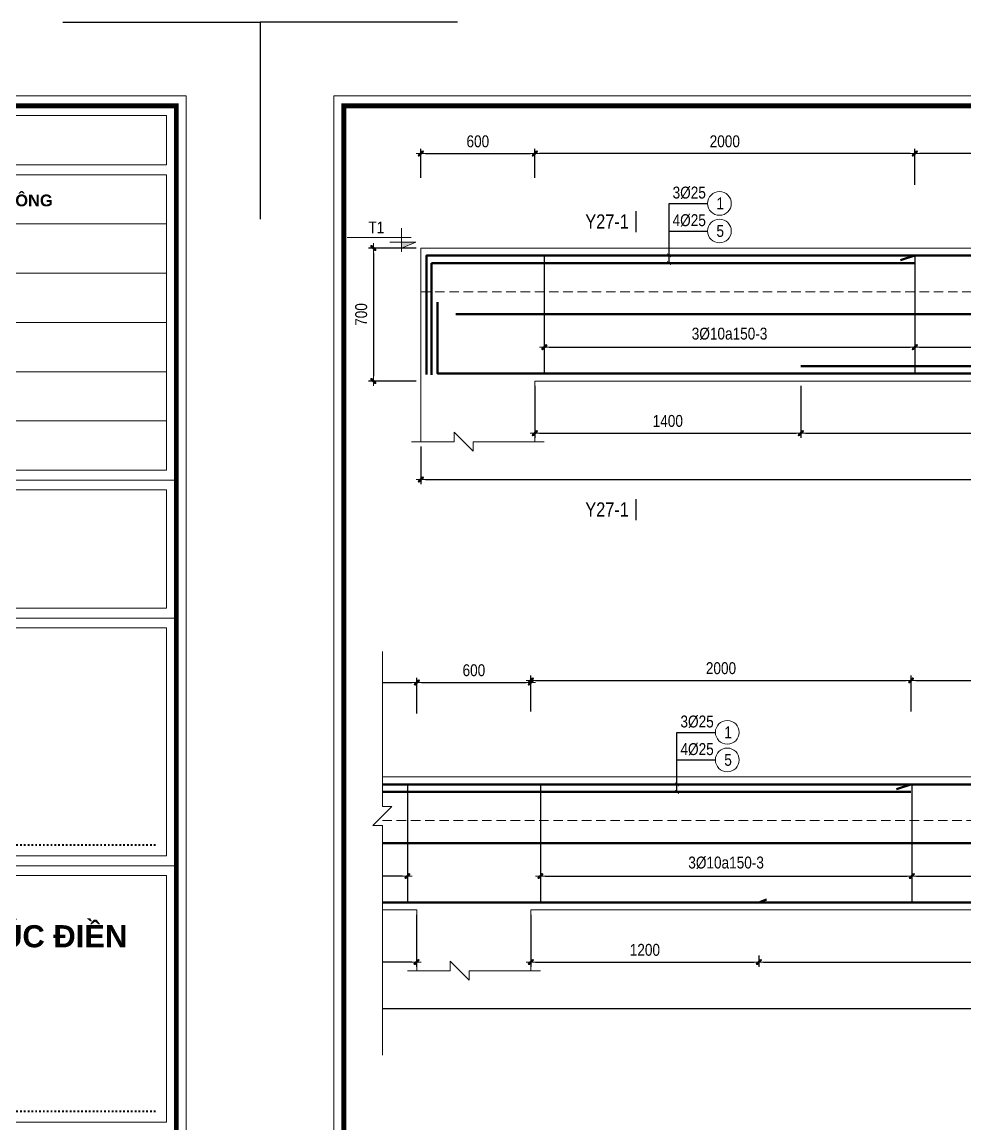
# Model space of a CAD drawing. Header units: millimetres. Extents: x 397144 to 8960116, y 345581 to 674207.
# Drawn here: x 5126823 to 5131786, y 658101 to 663901 of the extents above; entities that cross this region are included whole.
import ezdxf
from ezdxf.enums import TextEntityAlignment as Align
from ezdxf.xclip import XClip

# ---------------------------------------------------------------- set-up
doc = ezdxf.new("R2010")
doc.units = ezdxf.units.MM
doc.header["$XCLIPFRAME"] = 0
doc.header["$PDSIZE"] = -10
doc.linetypes.add('HIDDEN', pattern=[0.375, 0.25, -0.125])
doc.layers.get('0').update_dxf_attribs({"linetype": 'CONTINUOUS'})
doc.layers.get('Defpoints').update_dxf_attribs({"color": 12, "linetype": 'CONTINUOUS'})
for name, color, linetype, lineweight in [('CDAI', 8, 'CONTINUOUS', 30), ('CTHEP', 2, 'CONTINUOUS', 50), ('DBAO', 3, 'CONTINUOUS', 20), ('DGIONG', 4, 'CONTINUOUS', 13), ('KTH', 150, 'CONTINUOUS', 5), ('Net khuat', 8, 'HIDDEN', 13), ('STICK', 1, 'CONTINUOUS', 9), ('TEXT', 7, 'CONTINUOUS', 15)]:
    doc.layers.add(name, color=color, linetype=linetype, lineweight=lineweight)
doc.layers.add('HATCH', color=7, linetype='CONTINUOUS', lineweight=5, true_color=0x2491ff)
doc.styles.add('CHG_XX_Khung ten$0$A1 BORDER$0$Title Block DD$0$Arial - Bold', font='arialbd.ttf', dxfattribs={"height": 2.5})
doc.styles.add('CHG_XX_Khung ten$0$ArialB', font='arialbd.ttf')
doc.styles.add('Star-HelCon', font='VHELVCN_0.TTF')
doc.styles.add('TTP-HelCon', font='VHELVCN_0.TTF')
doc.styles.add('VNI-HELVE-CONDENSE', font='VHELVCN_0.TTF')
doc.dimstyles.new('kc-25', dxfattribs={"dimtxt": 62.5, "dimasz": 20, "dimexe": 20, "dimexo": 50, "dimgap": 25, "dimtad": 3, "dimdec": 0, "dimzin": 0, "dimdsep": 46, "dimtxsty": 'VNI-HELVE-CONDENSE', "dimblk": 'DIM', "dimcen": 2.5, "dimclrd": 256, "dimclre": 154, "dimclrt": 7, "dimaunit": 1, "dimadec": 0, "dimazin": 0, "dimtfac": 1, "dimtdec": 0, "dimtix": 1, "dimtmove": 0, "dimatfit": 3, "dimldrblk": 'DOT', "dimfxl": 1, "dimtolj": 1, "dimtzin": 0, "dimarcsym": 0})
doc.dimstyles.new('TTP-25', dxfattribs={"dimscale": 25, "dimtxt": 2.5, "dimasz": 1, "dimexe": 1, "dimexo": 1, "dimgap": 0.09, "dimtad": 0, "dimdec": 4, "dimrnd": 5, "dimzin": 9, "dimdsep": 46, "dimtxsty": 'TTP-HelCon', "dimblk": 'Stick1', "dimcen": 0.09, "dimdle": 1.5, "dimclrd": 256, "dimclre": 256, "dimclrt": 7, "dimadec": 0, "dimazin": 0, "dimtfac": 1, "dimtdec": 4, "dimtmove": 0, "dimatfit": 3, "dimldrblk": '_ArchTick1', "dimfxl": 1, "dimtvp": 1, "dimtolj": 1, "dimtzin": 0, "dimarcsym": 0})

# ---------------------------------------------------------------- blocks, each defined once
blk = doc.blocks.new('Stick1')
at = {"layer": 'STICK'}
h = blk.add_hatch(color=256, dxfattribs=at)
edge = h.paths.add_edge_path()
edge.add_line((0.3, 0.5), (-0.5, -0.3))
edge.add_arc((-0.4, -0.4), 0.141, 135, 315)
edge.add_line((-0.3, -0.5), (0.5, 0.3))
edge.add_arc((0.4, 0.4), 0.141, 315, 495)
blk.add_line((1, 0), (-1, 0), dxfattribs=at)
blk.add_lwpolyline([(0.3, 0.5), (-0.5, -0.3, 1), (-0.3, -0.5), (0.5, 0.3, 1), (0.3, 0.5, 1)], format="xyb", dxfattribs=at)
blk = doc.blocks.new('*D1206')
at = {"layer": 'Defpoints', "color": 0, "transparency": 16777216}
for p in [(5163138.3, 654182.9), (5172238.3, 654182.9), (5172238.3, 653984.9)]:
    blk.add_point(p, dxfattribs=at)
at = {"layer": 'KTH', "lineweight": -2, "transparency": 16777216}
for p, q in [((5163138.3, 654157.9), (5163138.3, 653959.9)), ((5172238.3, 654157.9), (5172238.3, 653959.9)), ((5163163.3, 653984.9), (5172213.3, 653984.9))]:
    blk.add_line(p, q, dxfattribs=at)
at = {"layer": 'KTH', "lineweight": -2, "transparency": 16777216, "xscale": 25, "yscale": 25, "zscale": 25, "rotation": 180}
blk.add_blockref('Stick1', (5163138.3, 653984.9), dxfattribs=at)
at = {"layer": 'KTH', "lineweight": -2, "transparency": 16777216, "xscale": 25, "yscale": 25, "zscale": 25}
blk.add_blockref('Stick1', (5172238.3, 653984.9), dxfattribs=at)
at = {"layer": 'KTH', "color": 7, "transparency": 16777216, "insert": (5167688.3, 654048.7), "char_height": 62.5, "attachment_point": 5, "style": 'TTP-HelCon'}
blk.add_mtext('\\A1;9100', dxfattribs=at)
blk = doc.blocks.new('_ArchTick1')
at = {"color": 0, "const_width": 3.81}
blk.add_lwpolyline([(-12.7, -12.7), (12.7, 12.7)], dxfattribs=at)
blk = doc.blocks.new('*D8293')
at = {"layer": 'Defpoints', "color": 0, "transparency": 16777216}
for p in [(5149162.3, 599560.7), (5148912.3, 598860.7), (5149162.3, 598860.7)]:
    blk.add_point(p, dxfattribs=at)
at = {"layer": 'KTH', "lineweight": -2, "transparency": 16777216}
for p, q in [((5149137.3, 599560.7), (5148887.3, 599560.7)), ((5148912.3, 599535.7), (5148912.3, 598885.7)), ((5149137.3, 598860.7), (5148887.3, 598860.7))]:
    blk.add_line(p, q, dxfattribs=at)
at = {"layer": 'KTH', "lineweight": -2, "transparency": 16777216, "xscale": 25, "yscale": 25, "zscale": 25}
for p, rotation in [((5148912.3, 599560.7), 90), ((5148912.3, 598860.7), 270)]:
    blk.add_blockref('Stick1', p, dxfattribs=dict(at, rotation=rotation))
at = {"layer": 'KTH', "color": 7, "transparency": 16777216, "insert": (5148848.5, 599210.7), "char_height": 62.5, "attachment_point": 5, "rotation": 90, "style": 'TTP-HelCon'}
blk.add_mtext('\\A1;700', dxfattribs=at)
blk = doc.blocks.new('CODE')
at = {"layer": 'DBAO'}
for p, q in [((-62.5, -20), (-62.5, 105)), ((-62.5, 0), (-137.5, 30)), ((-137.5, 30), (0, 30)), ((-137.5, 0), (0, 0)), ((-112.5, 55), (223.6, 55))]:
    blk.add_line(p, q, dxfattribs=at)
at = {"layer": 'HATCH', "color": 1}
blk.add_solid([(-62.5, 0), (-137.5, 30), (-62.5, 30)], dxfattribs=at)
blk = doc.blocks.new('*D8298')
at = {"layer": 'Defpoints', "color": 0, "transparency": 16777216}
for p in [(5149162.3, 598540.6), (5156112.3, 598540.5), (5156112.3, 598342.5)]:
    blk.add_point(p, dxfattribs=at)
at = {"layer": 'KTH', "lineweight": -2, "transparency": 16777216}
for p, q in [((5149162.3, 598515.6), (5149162.3, 598317.5)), ((5156112.3, 598515.5), (5156112.3, 598317.5)), ((5149187.3, 598342.5), (5156087.3, 598342.5))]:
    blk.add_line(p, q, dxfattribs=at)
at = {"layer": 'KTH', "lineweight": -2, "transparency": 16777216, "xscale": 25, "yscale": 25, "zscale": 25, "rotation": 180}
blk.add_blockref('Stick1', (5149162.3, 598342.5), dxfattribs=at)
at = {"layer": 'KTH', "lineweight": -2, "transparency": 16777216, "xscale": 25, "yscale": 25, "zscale": 25}
blk.add_blockref('Stick1', (5156112.3, 598342.5), dxfattribs=at)
at = {"layer": 'KTH', "color": 7, "transparency": 16777216, "insert": (5152637.3, 598406.3), "char_height": 62.5, "attachment_point": 5, "style": 'TTP-HelCon'}
blk.add_mtext('\\A1;6950', dxfattribs=at)
blk = doc.blocks.new('*D8299')
at = {"layer": 'Defpoints', "color": 0, "transparency": 16777216}
for p in [(5151762.3, 599179), (5155607.3, 599178.9), (5155607.3, 599038.9)]:
    blk.add_point(p, dxfattribs=at)
at = {"layer": 'KTH', "lineweight": -2, "transparency": 16777216}
for p, q in [((5151762.3, 599154), (5151762.3, 599013.9)), ((5155607.3, 599153.9), (5155607.3, 599013.9)), ((5151787.3, 599038.9), (5155582.3, 599038.9))]:
    blk.add_line(p, q, dxfattribs=at)
at = {"layer": 'KTH', "lineweight": -2, "transparency": 16777216, "xscale": 25, "yscale": 25, "zscale": 25, "rotation": 180}
blk.add_blockref('Stick1', (5151762.3, 599038.9), dxfattribs=at)
at = {"layer": 'KTH', "lineweight": -2, "transparency": 16777216, "xscale": 25, "yscale": 25, "zscale": 25}
blk.add_blockref('Stick1', (5155607.3, 599038.9), dxfattribs=at)
at = {"layer": 'KTH', "color": 7, "transparency": 16777216, "insert": (5153684.8, 599108.8), "char_height": 62.5, "attachment_point": 5, "style": 'TTP-HelCon'}
blk.add_mtext('\\A1;3Þ10a200-3', dxfattribs=at)
blk = doc.blocks.new('*D8300')
at = {"layer": 'Defpoints', "color": 0, "transparency": 16777216}
for p in [(5151762.3, 599179), (5149812.3, 599096.5), (5151762.3, 599039)]:
    blk.add_point(p, dxfattribs=at)
at = {"layer": 'KTH', "lineweight": -2, "transparency": 16777216}
for p, q in [((5151762.3, 599154), (5151762.3, 599014)), ((5149812.3, 599071.5), (5149812.3, 599014)), ((5149837.3, 599039), (5151737.3, 599039))]:
    blk.add_line(p, q, dxfattribs=at)
at = {"layer": 'KTH', "lineweight": -2, "transparency": 16777216, "xscale": 25, "yscale": 25, "zscale": 25, "rotation": 180}
blk.add_blockref('Stick1', (5149812.3, 599039), dxfattribs=at)
at = {"layer": 'KTH', "lineweight": -2, "transparency": 16777216, "xscale": 25, "yscale": 25, "zscale": 25}
blk.add_blockref('Stick1', (5151762.3, 599039), dxfattribs=at)
at = {"layer": 'KTH', "color": 7, "transparency": 16777216, "insert": (5150787.3, 599108.9), "char_height": 62.5, "attachment_point": 5, "style": 'TTP-HelCon'}
blk.add_mtext('\\A1;3Þ10a150-3', dxfattribs=at)
blk = doc.blocks.new('*D8301')
at = {"layer": 'Defpoints', "color": 0, "transparency": 16777216}
for p in [(5151762.3, 600057.9), (5151762.3, 599869), (5155611.3, 599868.9)]:
    blk.add_point(p, dxfattribs=at)
at = {"layer": 'KTH', "lineweight": -2, "transparency": 16777216}
for p, q in [((5151762.3, 599894), (5151762.3, 600082.9)), ((5155611.3, 599893.9), (5155611.3, 600082.9)), ((5155586.3, 600057.9), (5151787.3, 600057.9))]:
    blk.add_line(p, q, dxfattribs=at)
at = {"layer": 'KTH', "lineweight": -2, "transparency": 16777216, "xscale": 25, "yscale": 25, "zscale": 25, "rotation": 180}
blk.add_blockref('Stick1', (5151762.3, 600057.9), dxfattribs=at)
at = {"layer": 'KTH', "lineweight": -2, "transparency": 16777216, "xscale": 25, "yscale": 25, "zscale": 25}
blk.add_blockref('Stick1', (5155611.3, 600057.9), dxfattribs=at)
at = {"layer": 'KTH', "color": 7, "transparency": 16777216, "insert": (5153686.8, 600121.7), "char_height": 62.5, "attachment_point": 5, "style": 'TTP-HelCon'}
blk.add_mtext('\\A1;3850', dxfattribs=at)
blk = doc.blocks.new('*D8302')
at = {"layer": 'Defpoints', "color": 0, "transparency": 16777216}
for p in [(5149762.3, 600058), (5149762.3, 599904.9), (5151762.3, 599904.9)]:
    blk.add_point(p, dxfattribs=at)
at = {"layer": 'KTH', "lineweight": -2, "transparency": 16777216}
for p, q in [((5149762.3, 599929.9), (5149762.3, 600083)), ((5151762.3, 599929.9), (5151762.3, 600083)), ((5151737.3, 600058), (5149787.3, 600058))]:
    blk.add_line(p, q, dxfattribs=at)
at = {"layer": 'KTH', "lineweight": -2, "transparency": 16777216, "xscale": 25, "yscale": 25, "zscale": 25, "rotation": 180}
blk.add_blockref('Stick1', (5149762.3, 600058), dxfattribs=at)
at = {"layer": 'KTH', "lineweight": -2, "transparency": 16777216, "xscale": 25, "yscale": 25, "zscale": 25}
blk.add_blockref('Stick1', (5151762.3, 600058), dxfattribs=at)
at = {"layer": 'KTH', "color": 7, "transparency": 16777216, "insert": (5150762.3, 600121.8), "char_height": 62.5, "attachment_point": 5, "style": 'TTP-HelCon'}
blk.add_mtext('\\A1;2000', dxfattribs=at)
blk = doc.blocks.new('*D8304')
at = {"layer": 'Defpoints', "color": 0, "transparency": 16777216}
for p in [(5149762.3, 600058), (5149162.3, 599904.9), (5149762.3, 599904.9)]:
    blk.add_point(p, dxfattribs=at)
at = {"layer": 'KTH', "lineweight": -2, "transparency": 16777216}
for p, q in [((5149162.3, 599929.9), (5149162.3, 600083)), ((5149762.3, 599929.9), (5149762.3, 600083)), ((5149187.3, 600058), (5149737.3, 600058))]:
    blk.add_line(p, q, dxfattribs=at)
at = {"layer": 'KTH', "lineweight": -2, "transparency": 16777216, "xscale": 25, "yscale": 25, "zscale": 25, "rotation": 180}
blk.add_blockref('Stick1', (5149162.3, 600058), dxfattribs=at)
at = {"layer": 'KTH', "lineweight": -2, "transparency": 16777216, "xscale": 25, "yscale": 25, "zscale": 25}
blk.add_blockref('Stick1', (5149762.3, 600058), dxfattribs=at)
at = {"layer": 'KTH', "color": 7, "transparency": 16777216, "insert": (5149462.3, 600121.8), "char_height": 62.5, "attachment_point": 5, "style": 'TTP-HelCon'}
blk.add_mtext('\\A1;600', dxfattribs=at)
blk = doc.blocks.new('*D8306')
at = {"layer": 'Defpoints', "color": 0, "transparency": 16777216}
for p in [(5149762.3, 598860.5), (5151162.3, 598860.5), (5151162.3, 598586.3)]:
    blk.add_point(p, dxfattribs=at)
at = {"layer": 'KTH', "lineweight": -2, "transparency": 16777216}
for p, q in [((5149762.3, 598835.5), (5149762.3, 598561.3)), ((5151162.3, 598835.5), (5151162.3, 598561.3)), ((5149787.3, 598586.3), (5151137.3, 598586.3))]:
    blk.add_line(p, q, dxfattribs=at)
at = {"layer": 'KTH', "lineweight": -2, "transparency": 16777216, "xscale": 25, "yscale": 25, "zscale": 25, "rotation": 180}
blk.add_blockref('Stick1', (5149762.3, 598586.3), dxfattribs=at)
at = {"layer": 'KTH', "lineweight": -2, "transparency": 16777216, "xscale": 25, "yscale": 25, "zscale": 25}
blk.add_blockref('Stick1', (5151162.3, 598586.3), dxfattribs=at)
at = {"layer": 'KTH', "color": 7, "transparency": 16777216, "insert": (5150462.3, 598650.1), "char_height": 62.5, "attachment_point": 5, "style": 'TTP-HelCon'}
blk.add_mtext('\\A1;1400', dxfattribs=at)
blk = doc.blocks.new('*D8307')
at = {"layer": 'Defpoints', "color": 0, "transparency": 16777216}
for p in [(5151162.3, 598860.5), (5156212.3, 598797.9), (5156212.3, 598586.3)]:
    blk.add_point(p, dxfattribs=at)
at = {"layer": 'KTH', "lineweight": -2, "transparency": 16777216}
for p, q in [((5151162.3, 598835.5), (5151162.3, 598561.3)), ((5156212.3, 598772.9), (5156212.3, 598561.3)), ((5151187.3, 598586.3), (5156187.3, 598586.3))]:
    blk.add_line(p, q, dxfattribs=at)
at = {"layer": 'KTH', "lineweight": -2, "transparency": 16777216, "xscale": 25, "yscale": 25, "zscale": 25, "rotation": 180}
blk.add_blockref('Stick1', (5151162.3, 598586.3), dxfattribs=at)
at = {"layer": 'KTH', "lineweight": -2, "transparency": 16777216, "xscale": 25, "yscale": 25, "zscale": 25}
blk.add_blockref('Stick1', (5156212.3, 598586.3), dxfattribs=at)
at = {"layer": 'KTH', "color": 7, "transparency": 16777216, "insert": (5153687.3, 598650.1), "char_height": 62.5, "attachment_point": 5, "style": 'TTP-HelCon'}
blk.add_mtext('\\A1;5050', dxfattribs=at)
blk = doc.blocks.new('*D8311')
at = {"layer": 'Defpoints', "color": 0, "transparency": 16777216}
for p in [(5163207.3, 599178.9), (5165162.3, 599096.5), (5163207.3, 599039)]:
    blk.add_point(p, dxfattribs=at)
at = {"layer": 'KTH', "lineweight": -2, "transparency": 16777216}
for p, q in [((5163207.3, 599153.9), (5163207.3, 599014)), ((5165137.3, 599039), (5163232.3, 599039)), ((5165162.3, 599071.5), (5165162.3, 599014))]:
    blk.add_line(p, q, dxfattribs=at)
at = {"layer": 'KTH', "lineweight": -2, "transparency": 16777216, "xscale": 25, "yscale": 25, "zscale": 25, "rotation": 180}
blk.add_blockref('Stick1', (5163207.3, 599039), dxfattribs=at)
at = {"layer": 'KTH', "lineweight": -2, "transparency": 16777216, "xscale": 25, "yscale": 25, "zscale": 25}
blk.add_blockref('Stick1', (5165162.3, 599039), dxfattribs=at)
at = {"layer": 'KTH', "color": 7, "transparency": 16777216, "insert": (5164184.8, 599108.9), "char_height": 62.5, "attachment_point": 5, "style": 'TTP-HelCon'}
blk.add_mtext('\\A1;3Þ10a150-3', dxfattribs=at)
blk = doc.blocks.new('*D8312')
at = {"layer": 'Defpoints', "color": 0, "transparency": 16777216}
for p in [(5167817.3, 599179), (5165862.3, 599096.5), (5167817.3, 599039)]:
    blk.add_point(p, dxfattribs=at)
at = {"layer": 'KTH', "lineweight": -2, "transparency": 16777216}
for p, q in [((5167817.3, 599154), (5167817.3, 599014)), ((5165862.3, 599071.5), (5165862.3, 599014)), ((5165887.3, 599039), (5167792.3, 599039))]:
    blk.add_line(p, q, dxfattribs=at)
at = {"layer": 'KTH', "lineweight": -2, "transparency": 16777216, "xscale": 25, "yscale": 25, "zscale": 25, "rotation": 180}
blk.add_blockref('Stick1', (5165862.3, 599039), dxfattribs=at)
at = {"layer": 'KTH', "lineweight": -2, "transparency": 16777216, "xscale": 25, "yscale": 25, "zscale": 25}
blk.add_blockref('Stick1', (5167817.3, 599039), dxfattribs=at)
at = {"layer": 'KTH', "color": 7, "transparency": 16777216, "insert": (5166839.8, 599108.9), "char_height": 62.5, "attachment_point": 5, "style": 'TTP-HelCon'}
blk.add_mtext('\\A1;3Þ10a150-3', dxfattribs=at)
blk = doc.blocks.new('*D8313')
at = {"layer": 'Defpoints', "color": 0, "transparency": 16777216}
for p in [(5165812.3, 600058), (5165212.3, 599904.9), (5165812.3, 599904.9)]:
    blk.add_point(p, dxfattribs=at)
at = {"layer": 'KTH', "lineweight": -2, "transparency": 16777216}
for p, q in [((5165212.3, 599929.9), (5165212.3, 600083)), ((5165812.3, 599929.9), (5165812.3, 600083)), ((5165237.3, 600058), (5165787.3, 600058))]:
    blk.add_line(p, q, dxfattribs=at)
at = {"layer": 'KTH', "lineweight": -2, "transparency": 16777216, "xscale": 25, "yscale": 25, "zscale": 25, "rotation": 180}
blk.add_blockref('Stick1', (5165212.3, 600058), dxfattribs=at)
at = {"layer": 'KTH', "lineweight": -2, "transparency": 16777216, "xscale": 25, "yscale": 25, "zscale": 25}
blk.add_blockref('Stick1', (5165812.3, 600058), dxfattribs=at)
at = {"layer": 'KTH', "color": 7, "transparency": 16777216, "insert": (5165512.3, 600121.8), "char_height": 62.5, "attachment_point": 5, "style": 'TTP-HelCon'}
blk.add_mtext('\\A1;600', dxfattribs=at)
blk = doc.blocks.new('*D8319')
at = {"layer": 'Defpoints', "color": 0, "transparency": 16777216}
for p in [(5165212.3, 600057.9), (5163211.3, 599868.9), (5165212.3, 599868.9)]:
    blk.add_point(p, dxfattribs=at)
at = {"layer": 'KTH', "lineweight": -2, "transparency": 16777216}
for p, q in [((5163211.3, 599893.9), (5163211.3, 600082.9)), ((5165212.3, 599893.9), (5165212.3, 600082.9)), ((5163236.3, 600057.9), (5165187.3, 600057.9))]:
    blk.add_line(p, q, dxfattribs=at)
at = {"layer": 'KTH', "lineweight": -2, "transparency": 16777216, "xscale": 25, "yscale": 25, "zscale": 25, "rotation": 180}
blk.add_blockref('Stick1', (5163211.3, 600057.9), dxfattribs=at)
at = {"layer": 'KTH', "lineweight": -2, "transparency": 16777216, "xscale": 25, "yscale": 25, "zscale": 25}
blk.add_blockref('Stick1', (5165212.3, 600057.9), dxfattribs=at)
at = {"layer": 'KTH', "color": 7, "transparency": 16777216, "insert": (5164211.8, 600121.7), "char_height": 62.5, "attachment_point": 5, "style": 'TTP-HelCon'}
blk.add_mtext('\\A1;2000', dxfattribs=at)
blk = doc.blocks.new('*D8321')
at = {"layer": 'Defpoints', "color": 0, "transparency": 16777216}
for p in [(5167813.3, 600068.9), (5165812.3, 599879.9), (5167813.3, 599879.9)]:
    blk.add_point(p, dxfattribs=at)
at = {"layer": 'KTH', "lineweight": -2, "transparency": 16777216}
for p, q in [((5165812.3, 599904.9), (5165812.3, 600093.9)), ((5165837.3, 600068.9), (5167788.3, 600068.9)), ((5167813.3, 599904.9), (5167813.3, 600093.9))]:
    blk.add_line(p, q, dxfattribs=at)
at = {"layer": 'KTH', "lineweight": -2, "transparency": 16777216, "xscale": 25, "yscale": 25, "zscale": 25, "rotation": 180}
blk.add_blockref('Stick1', (5165812.3, 600068.9), dxfattribs=at)
at = {"layer": 'KTH', "lineweight": -2, "transparency": 16777216, "xscale": 25, "yscale": 25, "zscale": 25}
blk.add_blockref('Stick1', (5167813.3, 600068.9), dxfattribs=at)
at = {"layer": 'KTH', "color": 7, "transparency": 16777216, "insert": (5166812.8, 600132.7), "char_height": 62.5, "attachment_point": 5, "style": 'TTP-HelCon'}
blk.add_mtext('\\A1;2000', dxfattribs=at)
blk = doc.blocks.new('*D8327')
at = {"layer": 'Defpoints', "color": 0, "transparency": 16777216}
for p in [(5167817.3, 599179), (5171507.3, 599178.9), (5171507.3, 599038.9)]:
    blk.add_point(p, dxfattribs=at)
at = {"layer": 'KTH', "lineweight": -2, "transparency": 16777216}
for p, q in [((5167817.3, 599154), (5167817.3, 599013.9)), ((5171507.3, 599153.9), (5171507.3, 599013.9)), ((5167842.3, 599038.9), (5171482.3, 599038.9))]:
    blk.add_line(p, q, dxfattribs=at)
at = {"layer": 'KTH', "lineweight": -2, "transparency": 16777216, "xscale": 25, "yscale": 25, "zscale": 25, "rotation": 180}
blk.add_blockref('Stick1', (5167817.3, 599038.9), dxfattribs=at)
at = {"layer": 'KTH', "lineweight": -2, "transparency": 16777216, "xscale": 25, "yscale": 25, "zscale": 25}
blk.add_blockref('Stick1', (5171507.3, 599038.9), dxfattribs=at)
at = {"layer": 'KTH', "color": 7, "transparency": 16777216, "insert": (5169662.3, 599108.8), "char_height": 62.5, "attachment_point": 5, "style": 'TTP-HelCon'}
blk.add_mtext('\\A1;3Þ10a200-3', dxfattribs=at)
blk = doc.blocks.new('*D8329')
at = {"layer": 'Defpoints', "color": 0, "transparency": 16777216}
for p in [(5171511.3, 600068.9), (5167813.3, 599879.9), (5171511.3, 599868.9)]:
    blk.add_point(p, dxfattribs=at)
at = {"layer": 'KTH', "lineweight": -2, "transparency": 16777216}
for p, q in [((5167813.3, 599904.9), (5167813.3, 600093.9)), ((5167838.3, 600068.9), (5171486.3, 600068.9)), ((5171511.3, 599893.9), (5171511.3, 600093.9))]:
    blk.add_line(p, q, dxfattribs=at)
at = {"layer": 'KTH', "lineweight": -2, "transparency": 16777216, "xscale": 25, "yscale": 25, "zscale": 25, "rotation": 180}
blk.add_blockref('Stick1', (5167813.3, 600068.9), dxfattribs=at)
at = {"layer": 'KTH', "lineweight": -2, "transparency": 16777216, "xscale": 25, "yscale": 25, "zscale": 25}
blk.add_blockref('Stick1', (5171511.3, 600068.9), dxfattribs=at)
at = {"layer": 'KTH', "color": 7, "transparency": 16777216, "insert": (5169662.3, 600132.7), "char_height": 62.5, "attachment_point": 5, "style": 'TTP-HelCon'}
blk.add_mtext('\\A1;3700', dxfattribs=at)
blk = doc.blocks.new('DIM')
h = blk.add_hatch(color=1)
h.paths.add_polyline_path([(0.49, 0.29, 1), (0.29, 0.49), (-0.19, 0), (0.19, 0)])
h.paths.add_polyline_path([(0.19, 0), (-0.19, 0), (-0.49, -0.29, 1), (-0.29, -0.49)])
at = {"color": 9}
for p, q in [((-0.19, 0), (-1.5, 0)), ((0.19, 0), (1.5, 0))]:
    blk.add_line(p, q, dxfattribs=at)
at = {"color": 1}
for p, q in [((-0.49, -0.29), (0.29, 0.49)), ((-0.29, -0.49), (0.49, 0.29)), ((-0.19, 0), (0.19, 0))]:
    blk.add_line(p, q, dxfattribs=at)
blk.add_arc((-0.39, -0.39), 0.138, 135, 315, dxfattribs=at)
blk = doc.blocks.new('*D1213')
at = {"layer": 'Defpoints', "color": 0, "transparency": 16777216}
for p in [(5164512.3, 598540.5), (5173912.3, 598439.4), (5173912.3, 598342.5)]:
    blk.add_point(p, dxfattribs=at)
at = {"layer": 'KTH', "lineweight": -2, "transparency": 16777216}
for p, q in [((5164512.3, 598515.5), (5164512.3, 598317.5)), ((5173912.3, 598414.4), (5173912.3, 598317.5)), ((5164537.3, 598342.5), (5173887.3, 598342.5))]:
    blk.add_line(p, q, dxfattribs=at)
at = {"layer": 'KTH', "lineweight": -2, "transparency": 16777216, "xscale": 25, "yscale": 25, "zscale": 25, "rotation": 180}
blk.add_blockref('Stick1', (5164512.3, 598342.5), dxfattribs=at)
at = {"layer": 'KTH', "lineweight": -2, "transparency": 16777216, "xscale": 25, "yscale": 25, "zscale": 25}
blk.add_blockref('Stick1', (5173912.3, 598342.5), dxfattribs=at)
at = {"layer": 'KTH', "color": 7, "transparency": 16777216, "insert": (5169212.3, 598406.3), "char_height": 62.5, "attachment_point": 5, "style": 'TTP-HelCon'}
blk.add_mtext('\\A1;9400', dxfattribs=at)
blk = doc.blocks.new('*D8332')
at = {"layer": 'Defpoints', "color": 0, "transparency": 16777216}
for p in [(5165210.3, 598860.5), (5164010.3, 598646.3), (5164010.3, 598586.3)]:
    blk.add_point(p, dxfattribs=at)
at = {"layer": 'KTH', "lineweight": -2, "transparency": 16777216}
for p, q in [((5165210.3, 598835.5), (5165210.3, 598561.3)), ((5164010.3, 598621.3), (5164010.3, 598561.3)), ((5165185.3, 598586.3), (5164035.3, 598586.3))]:
    blk.add_line(p, q, dxfattribs=at)
at = {"layer": 'KTH', "lineweight": -2, "transparency": 16777216, "xscale": 25, "yscale": 25, "zscale": 25, "rotation": 180}
blk.add_blockref('Stick1', (5164010.3, 598586.3), dxfattribs=at)
at = {"layer": 'KTH', "lineweight": -2, "transparency": 16777216, "xscale": 25, "yscale": 25, "zscale": 25}
blk.add_blockref('Stick1', (5165210.3, 598586.3), dxfattribs=at)
at = {"layer": 'KTH', "color": 7, "transparency": 16777216, "insert": (5164610.3, 598650.1), "char_height": 62.5, "attachment_point": 5, "style": 'TTP-HelCon'}
blk.add_mtext('\\A1;1200', dxfattribs=at)
blk = doc.blocks.new('*D8334')
at = {"layer": 'Defpoints', "color": 0, "transparency": 16777216}
for p in [(5165812.3, 598860.5), (5167012.3, 598646.3), (5167012.3, 598586.3)]:
    blk.add_point(p, dxfattribs=at)
at = {"layer": 'KTH', "lineweight": -2, "transparency": 16777216}
for p, q in [((5165812.3, 598835.5), (5165812.3, 598561.3)), ((5167012.3, 598621.3), (5167012.3, 598561.3)), ((5165837.3, 598586.3), (5166987.3, 598586.3))]:
    blk.add_line(p, q, dxfattribs=at)
at = {"layer": 'KTH', "lineweight": -2, "transparency": 16777216, "xscale": 25, "yscale": 25, "zscale": 25, "rotation": 180}
blk.add_blockref('Stick1', (5165812.3, 598586.3), dxfattribs=at)
at = {"layer": 'KTH', "lineweight": -2, "transparency": 16777216, "xscale": 25, "yscale": 25, "zscale": 25}
blk.add_blockref('Stick1', (5167012.3, 598586.3), dxfattribs=at)
at = {"layer": 'KTH', "color": 7, "transparency": 16777216, "insert": (5166412.3, 598650.1), "char_height": 62.5, "attachment_point": 5, "style": 'TTP-HelCon'}
blk.add_mtext('\\A1;1200', dxfattribs=at)
blk = doc.blocks.new('*D8336')
at = {"layer": 'Defpoints', "color": 0, "transparency": 16777216}
for p in [(5167012.3, 598646.3), (5172310.3, 598621.3), (5172310.3, 598586.3)]:
    blk.add_point(p, dxfattribs=at)
at = {"layer": 'KTH', "lineweight": -2, "transparency": 16777216}
for p, q in [((5167012.3, 598621.3), (5167012.3, 598561.3)), ((5167037.3, 598586.3), (5172285.3, 598586.3)), ((5172310.3, 598596.3), (5172310.3, 598561.3))]:
    blk.add_line(p, q, dxfattribs=at)
at = {"layer": 'KTH', "lineweight": -2, "transparency": 16777216, "xscale": 25, "yscale": 25, "zscale": 25, "rotation": 180}
blk.add_blockref('Stick1', (5167012.3, 598586.3), dxfattribs=at)
at = {"layer": 'KTH', "lineweight": -2, "transparency": 16777216, "xscale": 25, "yscale": 25, "zscale": 25}
blk.add_blockref('Stick1', (5172310.3, 598586.3), dxfattribs=at)
at = {"layer": 'KTH', "color": 7, "transparency": 16777216, "insert": (5169661.3, 598650.1), "char_height": 62.5, "attachment_point": 5, "style": 'TTP-HelCon'}
blk.add_mtext('\\A1;5300', dxfattribs=at)
blk = doc.blocks.new('MC')
at = {"layer": 'CTHEP', "const_width": 10}
blk.add_lwpolyline([(0, 150), (0, 0)], dxfattribs=at)
at = {"layer": 'TEXT', "style": 'TTP-HelCon'}
blk.add_attdef('A', text='', height=100, dxfattribs=at).set_placement((-50, 25.5), align=Align.RIGHT)
blk = doc.blocks.new('CHG_XX_Khung ten')
for p, q in [((687, 501), (824, 501)), ((687, 473), (824, 473)), ((687, 422.69), (824, 422.69))]:
    blk.add_line(p, q)
blk.add_lwpolyline([(15, 579), (826, 579), (826, 15), (15, 15)], close=True)
at = {"color": 4, "linetype": 'Continuous', "const_width": 1}
blk.add_lwpolyline([(17, 577), (824, 577), (824, 17), (17, 17)], close=True, dxfattribs=at)
at = {"linetype": 'Continuous'}
for points in [[(822, 565), (689, 565), (689, 575), (822, 575)], [(822, 553), (689, 553), (689, 563), (822, 563)], [(822, 543), (689, 543), (689, 553), (822, 553)], [(822, 533), (689, 533), (689, 543), (822, 543)], [(822, 523), (689, 523), (689, 533), (822, 533)], [(822, 513), (689, 513), (689, 523), (822, 523)], [(822, 503), (689, 503), (689, 513), (822, 513)], [(689, 499), (822, 499), (822, 475), (689, 475)]]:
    blk.add_lwpolyline(points, close=True, dxfattribs=at)
at = {"layer": 'Defpoints', "color": 1, "ltscale": 2}
for points in [[(40.06, 594), (0, 594), (0, 554)], [(800.94, 594), (841, 594), (841, 554)]]:
    blk.add_lwpolyline(points, dxfattribs=at)
at = {"style": 'CHG_XX_Khung ten$0$ArialB'}
blk.add_text('HỒ SƠ THIẾT KẾ BẢN VẼ THI CÔNG', height=2.3887, dxfattribs=at).set_placement((741, 557.78), align=Align.MIDDLE_LEFT)
at = {"style": 'CHG_XX_Khung ten$0$A1 BORDER$0$Title Block DD$0$Arial - Bold'}
for p in [(820, 427.69), (820, 373.62)]:
    blk.add_text('.....................................................', height=2, dxfattribs=at).set_placement(p, align=Align.MIDDLE_RIGHT)
at = {"ltscale": 10, "char_height": 4.5, "attachment_point": 2, "style": 'CHG_XX_Khung ten$0$A1 BORDER$0$Title Block DD$0$Arial - Bold', "bg_fill": 2}
for s, insert, width in [('CÔNG TY TNHH MTV\\PSỬA CHỮA MÁY BAY 41', (754.39, 467.87), 83.001), ('CÔNG TY CỔ PHẦN THIÊN PHÚC ĐIỀN', (755.91, 410.64), 121.2929)]:
    blk.add_mtext(s, dxfattribs=dict(at, insert=insert, width=width))
at = {"linetype": 'Continuous'}
for points in [[(689, 471), (822, 471), (822, 424.69), (689, 424.69)], [(689, 420.69), (822, 420.69), (822, 370.62), (689, 370.62)]]:
    blk.add_lwpolyline(points, close=True, dxfattribs=at)
blk = doc.blocks.new('AY-25')
at = {"layer": 'CTHEP'}
blk.add_line((5149721.99072, 654854.9494), (5195174.90087, 654854.90127), dxfattribs=at)
for points in [[(5195358.26565, 654535.70176), (5195358.26565, 655163.88897), (5149568.26566, 655163.96452)], [(5149626.50462, 654918.35463), (5149626.50462, 654541.96456), (5156207.27174, 654541.94341), (5156787.13349, 654541.9415), (5164638.26566, 654541.91321), (5165212.31117, 654541.91133), (5195296.43281, 654541.88918), (5195296.43281, 655064.76469)]]:
    blk.add_lwpolyline(points, dxfattribs=at)
at = {"layer": 'DBAO'}
for points in [[(5195388.26566, 654182.84699), (5195388.26566, 655202.84328), (5164786.17191, 655202.88813)], [(5165238.26706, 654502.88533), (5172938.26566, 654502.87557)], [(5181138.26706, 654502.86429), (5188688.26566, 654502.85472)]]:
    blk.add_lwpolyline(points, dxfattribs=at)
at = {"layer": 'Net khuat', "ltscale": 200}
blk.add_lwpolyline([(5149538.26566, 654502.96452), (5149538.26566, 654502.96452), (5149838.26566, 654502.96452), (5149838.26566, 654972.96452), (5195388.26566, 654972.96452)], dxfattribs=at)
at = {"layer": 'KTH'}
dim = blk.add_linear_dim(base=(5172238.26566, 653984.90424), p1=(5163138.26566, 654182.88725), p2=(5172238.26566, 654182.88725), angle=180, dimstyle='TTP-25', override={"dimtmove": 1}, dxfattribs=at)
dim.commit()
dim.dimension.update_dxf_attribs({"geometry": '*D1206', "text_midpoint": (5167688.26566, 654048.73757)})
blk = doc.blocks.new('AY-27')
at = {"layer": 'CDAI', "ltscale": 52.5}
for p, q in [((5149812.32591, 599525.56145), (5149812.32591, 598899.54532)), ((5151762.32591, 599525.56145), (5151762.32591, 598899.54063)), ((5165162.32851, 599525.56528), (5165162.32851, 598895.56528)), ((5165862.32591, 599525.56145), (5165862.32591, 598899.54532)), ((5167817.32591, 599525.49315), (5167817.32591, 598899.52215))]:
    blk.add_line(p, q, dxfattribs=at)
at = {"layer": 'CTHEP'}
for p, q in [((5151687.32591, 599496.56145), (5151762.32591, 599521.56145)), ((5167736.32991, 599496.48932), (5167811.32991, 599521.48932)), ((5149218.8091, 599481.5477), (5149218.8091, 598893.78873)), ((5149218.8091, 599481.5477), (5151762.32591, 599481.54048)), ((5163211.36799, 599481.55212), (5167811.32991, 599481.55212)), ((5149346.05357, 599212.55338), (5187748.96372, 599212.50526)), ((5151162.32591, 598939.51949), (5156212.32851, 598939.45613)), ((5167012.32991, 598899.51194), (5167051.8289, 598915.20381))]:
    blk.add_line(p, q, dxfattribs=at)
for points in [[(5187932.32851, 598893.30575), (5187932.32851, 599521.49296), (5149192.32851, 599521.5577), (5149192.32851, 598895.29521)], [(5149250.56747, 599275.95862), (5149250.56747, 598899.56854), (5149250.56747, 598899.56854), (5149761.19634, 598899.54548), (5157612.32851, 598899.5172), (5158186.37402, 598899.51531), (5187870.49566, 598899.49317), (5187870.49566, 599422.36868)]]:
    blk.add_lwpolyline(points, dxfattribs=at)
at = {"layer": 'DBAO'}
for points in [[(5149162.32851, 598540.56528), (5149162.32851, 599560.72843), (5157760.23476, 599560.48937)], [(5187962.32851, 598540.45098), (5187962.32851, 599560.44727), (5157760.23476, 599560.49211)], [(5149762.32591, 598540.56145), (5149762.32591, 598860.53564), (5157612.32851, 598860.49315), (5157612.32851, 598540.49315)], [(5158212.32991, 598860.48932), (5165212.32851, 598860.47956)], [(5165212.32851, 598540.56528), (5165212.32851, 598860.56528)], [(5165812.32991, 598540.48932), (5165812.32991, 598860.48932)], [(5165812.32991, 598860.4788), (5173512.32851, 598860.46904)]]:
    blk.add_lwpolyline(points, dxfattribs=at)
at = {"layer": 'DGIONG'}
for points in [[(5149112.32851, 598540.56528), (5149337.32851, 598540.56528), (5149337.32851, 598590.56528), (5149437.32851, 598490.56528), (5149437.32851, 598540.56528), (5149812.32591, 598540.56145)], [(5165162.32851, 598540.56528), (5165387.32851, 598540.56528), (5165387.32851, 598590.56528), (5165487.32851, 598490.56528), (5165487.32851, 598540.56528), (5165862.32591, 598540.56145)]]:
    blk.add_lwpolyline(points, dxfattribs=at)
for centre in [(5150734.0251, 599795.36967), (5166846.04937, 599795.36967), (5150734.0251, 599650.07067), (5166846.04937, 599650.07067)]:
    blk.add_circle(centre, 62.5, dxfattribs=at)
at = {"layer": 'Net khuat', "ltscale": 200}
blk.add_lwpolyline([(5149162.32851, 599330.5685), (5187962.32851, 599330.5685)], dxfattribs=at)
at = {"xscale": 0.75, "yscale": 0.75, "zscale": 0.75}
for p in [(5150294.66401, 599643.44513), (5150294.66401, 598127.78786)]:
    blk.add_blockref('MC', p, dxfattribs=at).add_auto_attribs({'A': 'Y27-1'})
at = {"layer": 'KTH', "linetype": 'Continuous', "xscale": -1}
blk.add_blockref('CODE', (5148998.34607, 599560.72843), dxfattribs=at)
at = {"layer": 'TEXT', "style": 'TTP-HelCon'}
for s, p in [('3Þ25', (5150487.51505, 599821.22262)), ('3Þ25', (5166599.53931, 599821.22262)), ('4Þ25', (5150487.51505, 599675.92362)), ('4Þ25', (5166599.53931, 599675.92362))]:
    blk.add_text(s, height=62.5, dxfattribs=at).set_placement(p)
at = {"layer": 'TEXT', "style": 'Star-HelCon'}
for s, p in [('1', (5150738.19176, 599795.36967)), ('1', (5166850.21603, 599795.36967)), ('5', (5150738.19176, 599650.07067)), ('5', (5166850.21603, 599650.07067))]:
    blk.add_text(s, height=62.5, dxfattribs=at).set_placement(p, align=Align.MIDDLE)
at = {"layer": 'TEXT', "style": 'TTP-HelCon'}
blk.add_text('T1', height=62.5, dxfattribs=at).set_placement((5148969.98413, 599637.72342), align=Align.RIGHT)
at = {"layer": 'KTH'}
for base, p1, p2, angle, picture, middle in [((5149762.32591, 600057.95962), (5149162.32851, 599904.8629), (5149762.32591, 599904.8629), 180, '*D8304', (5149462.32721, 600121.79296)), ((5165212.32851, 600057.88749), (5163211.32851, 599868.88366), (5165212.32851, 599868.88366), 180, '*D8319', (5164211.82851, 600121.72082)), ((5165812.32591, 600057.95962), (5165212.32851, 599904.8629), (5165812.32591, 599904.8629), 180, '*D8313', (5165512.32721, 600121.79296)), ((5167813.32591, 600068.86673), (5165812.32591, 599879.8629), (5167813.32591, 599879.8629), 180, '*D8321', (5166812.82591, 600132.70006)), ((5171511.32851, 600068.86673), (5167813.32591, 599879.8629), (5171511.32851, 599868.88366), 180, '*D8329', (5169662.32721, 600132.70006)), ((5148912.32851, 598860.72843), (5149162.32851, 599560.72843), (5149162.32851, 598860.72843), 270, '*D8293', (5148848.49518, 599210.72843)), ((5164010.32851, 598586.30345), (5165210.32851, 598860.48932), (5164010.32851, 598646.25463), 180, '*D8332', (5164610.32851, 598650.13678)), ((5156112.32851, 598342.50823), (5149162.32851, 598540.56528), (5156112.32851, 598540.49123), 180, '*D8298', (5152637.32851, 598406.34156)), ((5173912.32851, 598342.50823), (5164512.32851, 598540.49123), (5173912.32851, 598439.3594), 180, '*D1213', (5169212.32851, 598406.34156))]:
    dim = blk.add_linear_dim(base=base, p1=p1, p2=p2, angle=angle, dimstyle='TTP-25', override={"dimtmove": 1}, dxfattribs=at)
    dim.commit()
    dim.dimension.update_dxf_attribs({"geometry": picture, "text_midpoint": middle})
for base, p1, p2, picture, middle in [((5149762.32591, 600057.95579), (5151762.32591, 599904.8629), (5149762.32591, 599904.8629), '*D8302', (5150762.32591, 600121.78913)), ((5151762.32591, 600057.88044), (5155611.32851, 599868.88749), (5151762.32591, 599868.95579), '*D8301', (5153686.82721, 600121.71377)), ((5151162.32591, 598586.30345), (5149762.32591, 598860.53564), (5151162.32591, 598860.5213), '*D8306', (5150462.32591, 598650.13678)), ((5156212.32851, 598586.30345), (5151162.32591, 598860.5213), (5156212.32851, 598797.85441), '*D8307', (5153687.32721, 598650.13678)), ((5167012.32991, 598586.30345), (5165812.32991, 598860.48932), (5167012.32991, 598646.25463), '*D8334', (5166412.32991, 598650.13678)), ((5172310.32851, 598586.30345), (5167012.32991, 598646.25463), (5172310.32851, 598621.25463), '*D8336', (5169661.32921, 598650.13678))]:
    dim = blk.add_linear_dim(base=base, p1=p1, p2=p2, dimstyle='TTP-25', override={"dimtmove": 1}, dxfattribs=at)
    dim.commit()
    dim.dimension.update_dxf_attribs({"geometry": picture, "text_midpoint": middle})
for base, p1, p2, text, picture, middle in [((5151762.32591, 599038.98909), (5149812.32591, 599096.46244), (5151762.32591, 599179.00227), '3Þ10a150-3', '*D8300', (5150787.32591, 599108.90576)), ((5155607.32851, 599038.91374), (5151762.32591, 599179.00227), (5155607.32851, 599178.93397), '3Þ10a200-3', '*D8299', (5153684.82721, 599108.8304)), ((5167817.32591, 599038.98909), (5165862.32591, 599096.46244), (5167817.32591, 599179.00227), '3Þ10a150-3', '*D8312', (5166839.82591, 599108.90576)), ((5171507.32851, 599038.91374), (5167817.32591, 599179.00227), (5171507.32851, 599178.93397), '3Þ10a200-3', '*D8327', (5169662.32721, 599108.8304))]:
    dim = blk.add_linear_dim(base=base, p1=p1, p2=p2, text=text, dimstyle='TTP-25', override={"dimtmove": 1}, dxfattribs=at)
    dim.commit()
    dim.dimension.update_dxf_attribs({"geometry": picture, "text_midpoint": middle})
dim = blk.add_linear_dim(base=(5163207.32851, 599038.98909), p1=(5165162.32851, 599096.46244), p2=(5163207.32851, 599178.93397), angle=180, text='3Þ10a150-3', dimstyle='TTP-25', override={"dimtmove": 1}, dxfattribs=at)
dim.commit()
dim.dimension.update_dxf_attribs({"geometry": '*D8311', "text_midpoint": (5164184.82851, 599108.90576)})
at = {"layer": 'DGIONG'}
for points in [[(5150469.00328, 599521.56156), (5150469.00301, 599795.36967), (5150671.5251, 599795.36967)], [(5166581.02755, 599521.56156), (5166581.02728, 599795.36967), (5166783.54937, 599795.36967)], [(5150469.00293, 599481.56156), (5150469.00266, 599650.07067), (5150671.52475, 599650.07067)], [(5166581.02719, 599481.56156), (5166581.02693, 599650.07067), (5166783.54901, 599650.07067)]]:
    blk.add_leader(points, dimstyle='kc-25', override={"dimtad": 0, "dimldrblk": 'ArchTick', "dimfxl": 100, "dimarcsym": 1}, dxfattribs=at)

msp = doc.modelspace()

# ---------------------------------------------------------------- linework, layer by layer
at = {"layer": 'CDAI', "ltscale": 0.8}
msp.add_lwpolyline([(5128516.01276, 663460.45642), (5145885.61818, 663460.45642), (5145885.61818, 648942.57726), (5128516.01276, 648942.57726)], close=True, dxfattribs=at)
msp.add_lwpolyline([(5128516.01276, 663460.45642), (5145885.61818, 663460.45642), (5145885.61818, 648942.57726), (5128516.01276, 648942.57726)], close=True, dxfattribs=at)
msp.add_lwpolyline([(5128516.01276, 663460.45642), (5145885.61818, 663460.45642), (5145885.61818, 648942.57726), (5128516.01276, 648942.57726)], close=True, dxfattribs=at)
msp.add_lwpolyline([(5128516.01276, 663460.45642), (5145885.61818, 663460.45642), (5145885.61818, 648942.57726), (5128516.01276, 648942.57726)], close=True, dxfattribs=at)
msp.add_lwpolyline([(5128516.01276, 663460.45642), (5145885.61818, 663460.45642), (5145885.61818, 648942.57726), (5128516.01276, 648942.57726)], close=True, dxfattribs=at)
at = {"layer": 'DGIONG'}
msp.add_lwpolyline([(5128719.20455, 660588.18864), (5128719.20455, 659771.69027), (5128769.20455, 659771.69027), (5128669.20455, 659671.69027), (5128719.20455, 659671.69027), (5128719.20455, 658463.99815)], dxfattribs=at)

# ---------------------------------------------------------------- block references
at = {"layer": 'CDAI'}
ref = msp.add_blockref('AY-27', (-20240.67259, 63151.07588), dxfattribs=at)
XClip(ref).set_block_clipping_path([(5148756.6853485284, 597929.8545848094), (5165972.8299181927, 600221.0932159054)])
ref = msp.add_blockref('AY-25', (-42131.61761, 6994.6577), dxfattribs=at)
XClip(ref).set_block_clipping_path([(5148844.8868440129, 653591.4289832655), (5165543.1568448404, 655852.5061558812)])
ref = msp.add_blockref('AY-27', (-36311.34689, 60367.09542), dxfattribs=at)
XClip(ref).set_block_clipping_path([(5165030.5514494739, 598096.902732063), (5182041.542792635, 600221.0932159054)])
ref = msp.add_blockref('AY-25', (-57564.83022, 4107.42314), dxfattribs=at)
XClip(ref).set_block_clipping_path([(5164433.800621897, 653410.5211604174), (5181370.6954385415, 655852.5099874004)])

# ---------------------------------------------------------------- next in the draw order: block references
at = {"layer": 'KTH', "ltscale": 0.8, "xscale": 25.92478421702978, "yscale": 25.92478421702978, "zscale": 25.92478421702978}
msp.add_blockref('CHG_XX_Khung ten', (5106272.5479, 648501.85593), dxfattribs=at)

# ---------------------------------------------------------------- next in the draw order: block references
msp.add_blockref('CHG_XX_Khung ten', (5128075.29142, 648501.85593), dxfattribs=at)

doc.saveas('drawing.dxf')
